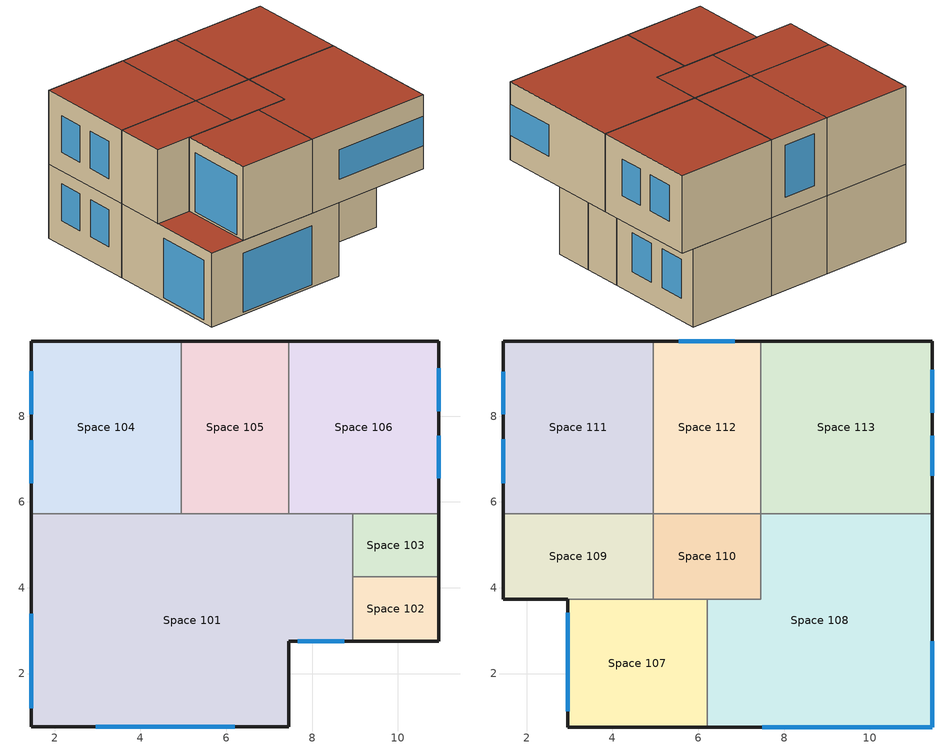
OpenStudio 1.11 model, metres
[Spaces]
Space 101
 floor ground: 8.95,5.73 8.95,2.75 7.45,2.75 7.45,0.75 1.45,0.75 1.45,5.73 z0
 wall outside: 1.45,5.73 1.45,0.75 7.45,0.75 7.45,2.75 8.95,2.75 z0:3
 wall to Space 106: 8.95,5.73 7.45,5.73 z0:3
 wall to Space 103: 8.95,4.25 8.95,5.73 z0:3
 wall to Space 102: 8.95,2.75 8.95,4.25 z0:3
 wall to Space 104: 4.95,5.73 4.04,5.73 1.45,5.73 z0:3
 wall to Space 105: 7.45,5.73 4.95,5.73 z0:3
 window: 2.95,0.75 6.2,0.75 z0.08:2.48; 1.45,3.39 1.45,1.19 z0.12:2.54; 7.66,2.75 8.75,2.75 z0.09:2.49
 roof outside: 7.45,0.75 7.45,2.75 8.95,2.75 8.95,5.73 1.45,5.73 1.45,0.75 z3
Space 102
 floor ground: 10.95,4.25 10.95,2.75 8.95,2.75 8.95,4.25 z0
 wall outside: 8.95,2.75 10.95,2.75 10.95,4.25 z0:3
 wall to Space 103: 10.95,4.25 8.95,4.25 z0:3
 roof outside: 10.95,2.75 10.95,4.25 8.95,4.25 8.95,2.75 z3
Space 103
 floor ground: 10.95,5.73 10.95,4.25 8.95,4.25 8.95,5.73 z0
 wall outside: 10.95,4.25 10.95,5.73 z0:3
 wall to Space 106: 10.95,5.73 8.95,5.73 z0:3
 roof outside: 10.95,4.25 10.95,5.73 8.95,5.73 8.95,4.25 z3
Space 104
 floor ground: 4.95,9.75 4.95,5.73 1.45,5.73 1.45,9.75 z0
 wall outside: 4.95,9.75 1.45,9.75 1.45,5.73 z0:3
 wall to Space 105: 4.95,5.73 4.95,9.75 z0:3
 window: 1.45,9.05 1.45,8.05 / 1.45,7.44 1.45,6.44 z0.98:2.48
Space 105
 floor ground: 7.45,9.75 7.45,5.73 4.95,5.73 4.95,9.75 z0
 wall outside: 7.45,9.75 4.95,9.75 z0:3
 wall to Space 106: 7.45,5.73 7.45,9.75 z0:3
Space 106
 floor ground: 10.95,9.75 10.95,5.73 7.45,5.73 7.45,9.75 z0
 wall outside: 10.95,5.73 10.95,9.75 7.45,9.75 z0:3
 window: 10.95,6.55 10.95,7.55 z0.84:2.34; 10.95,8.11 10.95,9.11 z0.85:2.34
 roof outside: 10.95,5.73 10.95,9.75 7.45,9.75 7.45,5.73 z3
Space 107
 floor ground: 6.2,3.73 6.2,0.75 2.95,0.75 2.95,3.73 z3
 wall outside: 2.95,3.73 2.95,0.75 6.2,0.75 z3:6
 wall to Space 109: 4.95,3.73 2.95,3.73 z3:6
 wall to Space 110: 6.2,3.73 4.95,3.73 z3:6
 wall to Space 108: 6.2,0.75 6.2,3.73 z3:6
 window: 2.95,3.42 2.95,1.12 z3.09:5.49
 roof outside: 6.2,0.75 6.2,3.73 2.95,3.73 2.95,0.75 z6
Space 108
 floor ground: 11.45,5.73 11.45,0.75 6.2,0.75 6.2,3.73 7.45,3.73 7.45,5.73 z3
 wall outside: 6.2,0.75 11.45,0.75 11.45,5.73 z3:6
 wall to Space 110: 7.45,5.73 7.45,3.73 6.2,3.73 z3:6
 wall to Space 113: 11.45,5.73 7.45,5.73 z3:6
 window: 7.5,0.75 11.45,0.75 / 11.45,0.75 11.45,2.75 z3.94:5.14
 roof outside: 11.45,0.75 11.45,5.73 7.45,5.73 7.45,3.73 6.2,3.73 6.2,0.75 z6
Space 109
 floor ground: 4.95,5.73 4.95,3.73 1.45,3.73 1.45,5.73 z3
 wall outside: 1.45,5.73 1.45,3.73 2.95,3.73 z3:6
 wall to Space 110: 4.95,3.73 4.95,5.73 z3:6
 wall to Space 111: 4.95,5.73 4.04,5.73 1.45,5.73 z3:6
 roof outside: 4.95,3.73 4.95,5.73 1.45,5.73 1.45,3.73 z6
Space 110
 floor ground: 7.45,5.73 7.45,3.73 4.95,3.73 4.95,5.73 z3
 wall to Space 112: 7.45,5.73 4.95,5.73 z3:6
 roof outside: 7.45,3.73 7.45,5.73 4.95,5.73 4.95,3.73 z6
Space 111
 floor to Space 104: 4.95,9.75 4.95,5.73 1.45,5.73 1.45,9.75 z3
 wall outside: 4.95,9.75 1.45,9.75 1.45,5.73 z3:6
 wall to Space 112: 4.95,5.73 4.95,9.75 z3:6
 window: 1.45,9.04 1.45,8.05 z3.77:5.25; 1.45,7.46 1.45,6.44 z3.75:5.25
 roof outside: 4.95,5.73 4.95,9.75 1.45,9.75 1.45,5.73 z6
Space 112
 floor to Space 105: 7.45,9.75 7.45,5.73 4.95,5.73 4.95,9.75 z3
 wall outside: 7.45,9.75 4.95,9.75 z3:6
 wall to Space 113: 7.45,5.73 7.45,9.75 z3:6
 window: 6.85,9.75 5.55,9.75 z3.59:5.59
 roof outside: 7.45,5.73 7.45,9.75 4.95,9.75 4.95,5.73 z6
Space 113
 floor ground: 11.45,9.75 11.45,5.73 7.45,5.73 7.45,9.75 z3
 wall outside: 11.45,5.73 11.45,9.75 7.45,9.75 z3:6
 window: 11.45,6.61 11.45,7.55 / 11.45,8.09 11.45,9.09 z3.97:5.37
 roof outside: 11.45,5.73 11.45,9.75 7.45,9.75 7.45,5.73 z6
[Building]
Building 1: Space Type=189.1-2009 - Office - OpenOffice - CZ4-8; Default Construction Set=189.1-2009 - CZ5 - Office
[Site]
GENEVA: Latitude {deg}=46.25; Longitude {deg}=6.13; Time Zone {hr}=1; Elevation {m}=416
[ClimateZones]
Climate Zone Institution Name 1=ASHRAE; Climate Zone Document Name 1=ANSI/ASHRAE Standard 169; Climate Zone Document Year 1=2006; Climate Zone Value 1=5A; Climate Zone Institution Name 2=CEC; Climate Zone Document Name 2=California Climate Zone Descriptions; Climate Zone Document Year 2=1995; Climate Zone Value 2=5
[SizingPeriod:DesignDay] Sky Clearness=0; Rain Indicator=0; Snow Indicator=0; Day of Month=21; Daylight Saving Time Indicator=0; Dry-Bulb Temperature Range Modifier Type=DefaultMultipliers
Name | Maximum Dry-Bulb Temperature {C} | Daily Dry-Bulb Temperature Range {deltaC} | Humidity Indicating Conditions at Maximum Dry-Bulb | Barometric Pressure {Pa} | Wind Speed {m/s} | Wind Direction {deg} | Month | Day Type | Humidity Indicating Type | Solar Model Indicator | ASHRAE Taub | ASHRAE Taud
GENEVA Ann Clg .4% Condns DB=>MWB | 30.8 | 11.5 | 19.3 | 96426 | 3.4 | 230 | 7 | SummerDesignDay | Wetbulb | ASHRAETau | 0.439 | 2.054
GENEVA Ann Htg 99.6% Condns DB | -6.9 | 0 | -6.9 | 96426 | 2.3 | 240 | 1 | WinterDesignDay | Wetbulb | ASHRAEClearSky
GENEVA Ann Clg .4% Condns DP=>MDB | 22.7 | 11.5 | 17.8 | 96426 | 3.4 | 230 | 7 | SummerDesignDay | Dewpoint | ASHRAETau | 0.439 | 2.054
GENEVA Ann Htg Wind 99.6% Condns WS=>MCDB | 1.6 | 0 | 1.6 | 96426 | 11.3 | 240 | 1 | WinterDesignDay | Wetbulb | ASHRAEClearSky
GENEVA Ann Clg .4% Condns WB=>MDB | 27.9 | 11.5 | 20.2 | 96426 | 3.4 | 230 | 7 | SummerDesignDay | Wetbulb | ASHRAETau | 0.439 | 2.054
GENEVA Ann Clg .4% Condns Enth=>MDB | 28.1 | 11.5 | 60000 | 96426 | 3.4 | 230 | 7 | SummerDesignDay | Enthalpy | ASHRAETau | 0.439 | 2.054
GENEVA Ann Hum_n 99.6% Condns DP=>MCDB | -4.8 | 0 | -11 | 96426 | 2.3 | 240 | 1 | WinterDesignDay | Dewpoint | ASHRAEClearSky
Sydney Ann Clg .4% Condns WB=>MDB | 27.1 | 6 | 23.1 | 100845 | 0 | 0 | 2 | SummerDesignDay | Wetbulb | ASHRAETau | 0.385 | 2.376
Sydney Ann Clg .4% Condns DP=>MDB | 25.1 | 6 | 21.8 | 100845 | 0 | 0 | 2 | SummerDesignDay | Dewpoint | ASHRAETau | 0.385 | 2.376
Sydney Ann Clg .4% Condns Enth=>MDB | 27.3 | 6 | 68700 | 100845 | 0 | 0 | 2 | SummerDesignDay | Enthalpy | ASHRAETau | 0.385 | 2.376
Sydney Ann Clg .4% Condns DB=>MWB | 31.1 | 6 | 20 | 100845 | 0 | 0 | 2 | SummerDesignDay | Wetbulb | ASHRAETau | 0.385 | 2.376
Sydney Ann Htg 99.6% Condns DB | 7.2 | 0 | 7.2 | 100845 | 0 | 0 | 7 | WinterDesignDay | Wetbulb | ASHRAEClearSky
Sydney Ann Hum_n 99.6% Condns DP=>MCDB | 15.6 | 0 | -3 | 100845 | 0 | 0 | 7 | WinterDesignDay | Dewpoint | ASHRAEClearSky
Bagotville Ann Htg 99.6% Condns DB | -30.1 | 0 | -30.1 | 99429 | 2.5 | 270 | 1 | WinterDesignDay | Wetbulb | ASHRAEClearSky
Bagotville Ann Clg .4% Condns WB=>MDB | 26.5 | 10.5 | 21.1 | 99429 | 4.4 | 270 | 7 | SummerDesignDay | Wetbulb | ASHRAETau | 0.423 | 2.124
Bagotville Ann Clg .4% Condns Enth=>MDB | 26.6 | 10.5 | 62100 | 99429 | 4.4 | 270 | 7 | SummerDesignDay | Enthalpy | ASHRAETau | 0.423 | 2.124
Bagotville Ann Clg .4% Condns DB=>MWB | 29.2 | 10.5 | 19.4 | 99429 | 4.4 | 270 | 7 | SummerDesignDay | Wetbulb | ASHRAETau | 0.423 | 2.124
Bagotville Ann Hum_n 99.6% Condns DP=>MCDB | -29.5 | 0 | -33.8 | 99429 | 2.5 | 270 | 1 | WinterDesignDay | Dewpoint | ASHRAEClearSky
Bagotville Ann Htg Wind 99.6% Condns WS=>MCDB | -15.2 | 0 | -15.2 | 99429 | 14.1 | 270 | 1 | WinterDesignDay | Wetbulb | ASHRAEClearSky
Bagotville Ann Clg .4% Condns DP=>MDB | 23.3 | 10.5 | 19.4 | 99429 | 4.4 | 270 | 7 | SummerDesignDay | Dewpoint | ASHRAETau | 0.423 | 2.124
[DefaultConstructionSet] Interior Partition Construction=Interior Partition
Name | Default Exterior Surface Constructions | Default Interior Surface Constructions | Default Ground Contact Surface Constructions | Default Exterior SubSurface Constructions | Default Interior SubSurface Constructions
189.1-2009 - CZ1 - Office | Default Surface Constructions 1 | Default Surface Constructions 2 | Default Surface Constructions 3 | Default Sub Surface Constructions 1 | Default Sub Surface Constructions 2
189.1-2009 - CZ5 - Office | Default Surface Constructions 13 | Default Surface Constructions 14 | Default Surface Constructions 15 | Default Sub Surface Constructions 9 | Default Sub Surface Constructions 10
[DefaultSurfaceConstructions]
Name | Floor Construction | Wall Construction | Roof Ceiling Construction
Default Surface Constructions 1 | ExtSlabCarpet 4in ClimateZone 1-8 | ASHRAE 189.1-2009 ExtWall Mass ClimateZone 11 | ASHRAE 189.1-2009 ExtRoof IEAD ClimateZone 2-5 2
Default Surface Constructions 2; Default Surface Constructions 14 | Interior Floor | Interior Wall | Interior Ceiling
Default Surface Constructions 3; Default Surface Constructions 15 | ExtSlabCarpet 4in ClimateZone 1-8 | ExtSlabCarpet 4in ClimateZone 1-8 | ExtSlabCarpet 4in ClimateZone 1-8
Default Surface Constructions 13 | ExtSlabCarpet 4in ClimateZone 1-8 | 90.1-1999 Nonres B5 Ext Wall Metal Building | ASHRAE 189.1-2009 ExtRoof IEAD ClimateZone 2-5
[Construction]
ExtSlabCarpet 4in ClimateZone 1-8: MAT-CC05 4 HW CONCRETE, CP02 CARPET PAD
Interior Floor: F16 Acoustic tile, F05 Ceiling air space resistance, M11 100mm lightweight concrete
Interior Wall: G01a 19mm gypsum board, F04 Wall air space resistance, G01a 19mm gypsum board
Interior Ceiling: M11 100mm lightweight concrete, F05 Ceiling air space resistance, F16 Acoustic tile
Exterior Door: F08 Metal surface, I01 25mm insulation board
Interior Window: Clear 3mm
Interior Door; Interior Partition: G05 25mm wood
ASHRAE 189.1-2009 ExtRoof IEAD ClimateZone 2-5: Roof Membrane, Roof Insulation [21], Metal Decking
ASHRAE 189.1-2009 ExtWindow ClimateZone 4-5: Theoretical Glass [207]
90.1-1999 Nonres B5 Ext Wall Metal Building: Metal Siding, Wall Insulation, 1/2IN Gypsum 3
ASHRAE 189.1-2009 ExtWindow ClimateZone 7: Theoretical Glass [202] 1
ASHRAE 189.1-2009 ExtWindow ClimateZone 8: Theoretical Glass [202] 2
ASHRAE 189.1-2009 ExtWall Mass ClimateZone 11: 1IN Stucco 7, 8IN Concrete HW 7, Wall Insulation [40], 1/2IN Gypsum
ASHRAE 189.1-2009 ExtRoof IEAD ClimateZone 2-5 2: Roof Membrane 3, Roof Insulation [21] 2, Metal Decking
[Material] Thermal Absorptance=0.9
Name | Roughness | Thickness {m} | Conductivity {W/m-K} | Density {kg/m3} | Specific Heat {J/kg-K} | Solar Absorptance | Visible Absorptance
MAT-CC05 4 HW CONCRETE | Rough | 0.1016 | 1.311 | 2240 | 836.8 | 0.85 | 0.85
1/2IN Gypsum | Smooth | 0.0127 | 0.16 | 784.9 | 830 | 0.4 | 0.4
Roof Membrane; Roof Membrane 3 | VeryRough | 0.0095 | 0.16 | 1121.29 | 1460 | 0.7 | 0.7
Metal Decking | MediumSmooth | 0.0015 | 45.006 | 7680 | 418.4 | 0.6 | 0.6
F16 Acoustic tile | MediumSmooth | 0.0191 | 0.06 | 368 | 590 | 0.3 | 0.3
M11 100mm lightweight concrete | MediumRough | 0.1016 | 0.53 | 1280 | 840 | 0.5 | 0.5
G01a 19mm gypsum board | MediumSmooth | 0.019 | 0.16 | 800 | 1090 | 0.4 | 0.4
F08 Metal surface | Smooth | 0.0008 | 45.28 | 7824 | 500 | 0.7 | 0.7
I01 25mm insulation board | MediumRough | 0.0254 | 0.03 | 43 | 1210 | 0.6 | 0.6
G05 25mm wood | MediumSmooth | 0.0254 | 0.15 | 608 | 1630 | 0.5 | 0.5
Roof Insulation [21]; Roof Insulation [21] 2 | MediumRough | 0.2105 | 0.049 | 265 | 836.8 | 0.7 | 0.7
Wall Insulation [40] | MediumRough | 0.0794 | 0.0432 | 91 | 837 | 0.5 | 0.5
Wall Insulation | MediumRough | 0.0598725 | 0.045 | 265 | 836.8 | 0.7 | 0.7
1/2IN Gypsum 3 | Smooth | 0.01271 | 0.16 | 784.9 | 830 | 0.92 | 0.92
Metal Siding | Smooth | 0.0015 | 44.96 | 7688.86 | 410 | 0.2 | 0.2
1IN Stucco 7 | Smooth | 0.0253 | 0.6918 | 1858 | 837 | 0.92 | 0.92
8IN Concrete HW 7 | MediumRough | 0.2033 | 1.7296 | 2243 | 837 | 0.65 | 0.65
[Material:NoMass]
CP02 CARPET PAD: Roughness=Smooth; Thermal Resistance {m2-K/W}=0.1; Thermal Absorptance=0.9; Solar Absorptance=0.8; Visible Absorptance=0.8
[Material:AirGap]
Name | Thermal Resistance {m2-K/W}
F05 Ceiling air space resistance | 0.18
F04 Wall air space resistance | 0.15
[DefaultSubSurfaceConstructions]
Name | Fixed Window Construction | Operable Window Construction | Door Construction | Tubular Daylight Dome Construction | Tubular Daylight Diffuser Construction
Default Sub Surface Constructions 1 | ASHRAE 189.1-2009 ExtWindow ClimateZone 7 | ASHRAE 189.1-2009 ExtWindow ClimateZone 8 | Exterior Door | Interior Window | Interior Window
Default Sub Surface Constructions 2; Default Sub Surface Constructions 10 | Interior Window | Interior Window | Interior Door
Default Sub Surface Constructions 9 | ASHRAE 189.1-2009 ExtWindow ClimateZone 4-5 | ASHRAE 189.1-2009 ExtWindow ClimateZone 4-5 | Exterior Door | Interior Window | Interior Window
[WindowMaterial:Glazing] Optical Data Type=SpectralAverage; Thickness {m}=0.003; Back Side Solar Reflectance at Normal Incidence=0; Back Side Visible Reflectance at Normal Incidence=0; Infrared Transmittance at Normal Incidence=0; Dirt Correction Factor for Solar and Visible Transmittance=1; Solar Diffusing=No
Name | Solar Transmittance at Normal Incidence | Front Side Solar Reflectance at Normal Incidence | Visible Transmittance at Normal Incidence | Front Side Visible Reflectance at Normal Incidence | Front Side Infrared Hemispherical Emissivity | Back Side Infrared Hemispherical Emissivity | Conductivity {W/m-K}
Clear 3mm | 0.837 | 0.075 | 0.898 | 0.081 | 0.84 | 0.84 | 0.9
Theoretical Glass [207] | 0.3311 | 0.6189 | 0.44 | 0.51 | 0.9 | 0.9 | 0.0133
Theoretical Glass [202] 1; Theoretical Glass [202] 2 | 0.2325 | 0.7175 | 0.3192 | 0.6308 | 0.9 | 0.9 | 0.0192
[SpaceType] Standards Building Type=Office
Name | Default Schedule Set | Design Specification Outdoor Air Object | Standards Space Type
189.1-2009 - Office - Corridor - CZ1-3 | 189.1-2009 - Office - Corridor - CZ1-3 Schedule Set | 189.1-2009 - Office - Corridor - CZ1-3 Ventilation | Corridor
189.1-2009 - Office - IT_Room - CZ1-3 | 189.1-2009 - Office - IT_Room - CZ1-3 Schedule Set | 189.1-2009 - Office - IT_Room - CZ1-3 Ventilation | IT_Room
189.1-2009 - Office - OpenOffice - CZ1-3 | 189.1-2009 - Office - OpenOffice - CZ1-3 Schedule Set | 189.1-2009 - Office - OpenOffice - CZ1-3 Ventilation | OpenOffice
189.1-2009 - Office - Restroom - CZ1-3 | 189.1-2009 - Office - Restroom - CZ1-3 Schedule Set | 189.1-2009 - Office - Restroom - CZ1-3 Ventilation | Restroom
189.1-2009 - Office - Stair - CZ1-3 | 189.1-2009 - Office - Stair - CZ1-3 Schedule Set | 189.1-2009 - Office - Stair - CZ1-3 Ventilation | Stair
189.1-2009 - Office - OpenOffice - CZ4-8 | 189.1-2009 - Office - OpenOffice - CZ4-8 Schedule Set | 189.1-2009 - Office - OpenOffice - CZ4-8 Ventilation | OpenOffice
[DefaultScheduleSet] Lighting Schedule=Office Bldg Light; Infiltration Schedule=Office Infil Quarter On
Name | Number of People Schedule | People Activity Level Schedule | Electric Equipment Schedule
189.1-2009 - Office - Corridor - CZ1-3 Schedule Set; 189.1-2009 - Office - OpenOffice - CZ1-3 Schedule Set; 189.1-2009 - Office - OpenOffice - CZ4-8 Schedule Set | Office Work Occ | Office Activity | Office Bldg Equip
189.1-2009 - Office - IT_Room - CZ1-3 Schedule Set; 189.1-2009 - Office - Restroom - CZ1-3 Schedule Set | Office Misc Occ | Office Activity | Office Bldg Equip
189.1-2009 - Office - Stair - CZ1-3 Schedule Set
[Lights:Definition] Design Level Calculation Method=Watts/Area
Name | Watts per Space Floor Area {W/m2}
189.1-2009 - Office - Corridor - CZ1-3 Lights Definition | 4.84376
189.1-2009 - Office - IT_Room - CZ1-3 Lights Definition; 189.1-2009 - Office - OpenOffice - CZ1-3 Lights Definition; 189.1-2009 - Office - OpenOffice - CZ4-8 Lights Definition | 10.6563
189.1-2009 - Office - Restroom - CZ1-3 Lights Definition | 8.71877
189.1-2009 - Office - Stair - CZ1-3 Lights Definition | 5.81251
[Lights]
Name | Lights Definition | Space or SpaceType
189.1-2009 - Office - Corridor - CZ1-3 Lights | 189.1-2009 - Office - Corridor - CZ1-3 Lights Definition | 189.1-2009 - Office - Corridor - CZ1-3
189.1-2009 - Office - IT_Room - CZ1-3 Lights | 189.1-2009 - Office - IT_Room - CZ1-3 Lights Definition | 189.1-2009 - Office - IT_Room - CZ1-3
189.1-2009 - Office - OpenOffice - CZ1-3 Lights | 189.1-2009 - Office - OpenOffice - CZ1-3 Lights Definition | 189.1-2009 - Office - OpenOffice - CZ1-3
189.1-2009 - Office - Restroom - CZ1-3 Lights | 189.1-2009 - Office - Restroom - CZ1-3 Lights Definition | 189.1-2009 - Office - Restroom - CZ1-3
189.1-2009 - Office - Stair - CZ1-3 Lights | 189.1-2009 - Office - Stair - CZ1-3 Lights Definition | 189.1-2009 - Office - Stair - CZ1-3
189.1-2009 - Office - OpenOffice - CZ4-8 Lights | 189.1-2009 - Office - OpenOffice - CZ4-8 Lights Definition | 189.1-2009 - Office - OpenOffice - CZ4-8
[DesignSpecification:OutdoorAir] Outdoor Air Method=Sum
Name | Outdoor Air Flow per Floor Area {m3/s-m2} | Outdoor Air Flow per Person {m3/s-person}
189.1-2009 - Office - Corridor - CZ1-3 Ventilation; 189.1-2009 - Office - IT_Room - CZ1-3 Ventilation; 189.1-2009 - Office - Stair - CZ1-3 Ventilation | 0.000254
189.1-2009 - Office - OpenOffice - CZ1-3 Ventilation; 189.1-2009 - Office - OpenOffice - CZ4-8 Ventilation |  | 0.00943895
189.1-2009 - Office - Restroom - CZ1-3 Ventilation | 0.0048768
[People:Definition] Number of People Calculation Method=People/Area; Fraction Radiant=0.3
Name | People per Space Floor Area {person/m2}
189.1-2009 - Office - Corridor - CZ1-3 People Definition | 0.0107639
189.1-2009 - Office - IT_Room - CZ1-3 People Definition | 0.0538196
189.1-2009 - Office - OpenOffice - CZ1-3 People Definition; 189.1-2009 - Office - OpenOffice - CZ4-8 People Definition | 0.0565105
189.1-2009 - Office - Restroom - CZ1-3 People Definition | 0.107639
[People]
Name | People Definition | Space or SpaceType
189.1-2009 - Office - Corridor - CZ1-3 People | 189.1-2009 - Office - Corridor - CZ1-3 People Definition | 189.1-2009 - Office - Corridor - CZ1-3
189.1-2009 - Office - IT_Room - CZ1-3 People | 189.1-2009 - Office - IT_Room - CZ1-3 People Definition | 189.1-2009 - Office - IT_Room - CZ1-3
189.1-2009 - Office - OpenOffice - CZ1-3 People | 189.1-2009 - Office - OpenOffice - CZ1-3 People Definition | 189.1-2009 - Office - OpenOffice - CZ1-3
189.1-2009 - Office - Restroom - CZ1-3 People | 189.1-2009 - Office - Restroom - CZ1-3 People Definition | 189.1-2009 - Office - Restroom - CZ1-3
189.1-2009 - Office - OpenOffice - CZ4-8 People | 189.1-2009 - Office - OpenOffice - CZ4-8 People Definition | 189.1-2009 - Office - OpenOffice - CZ4-8
[SpaceInfiltration:DesignFlowRate] Design Flow Rate Calculation Method=Flow/ExteriorArea
Name | Space or SpaceType | Flow per Exterior Surface Area {m3/s-m2}
189.1-2009 - Office - Corridor - CZ1-3 Infiltration | 189.1-2009 - Office - Corridor - CZ1-3 | 0.00030226
189.1-2009 - Office - IT_Room - CZ1-3 Infiltration | 189.1-2009 - Office - IT_Room - CZ1-3 | 0.00030226
189.1-2009 - Office - OpenOffice - CZ1-3 Infiltration | 189.1-2009 - Office - OpenOffice - CZ1-3 | 0.00030226
189.1-2009 - Office - Restroom - CZ1-3 Infiltration | 189.1-2009 - Office - Restroom - CZ1-3 | 0.00030226
189.1-2009 - Office - Stair - CZ1-3 Infiltration | 189.1-2009 - Office - Stair - CZ1-3 | 0.00030226
189.1-2009 - Office - OpenOffice - CZ4-8 Infiltration | 189.1-2009 - Office - OpenOffice - CZ4-8 | 0.000226568
[ElectricEquipment:Definition] Design Level Calculation Method=Watts/Area
Name | Watts per Space Floor Area {W/m2}
189.1-2009 - Office - Corridor - CZ1-3 Electric Equipment Definition | 1.72223
189.1-2009 - Office - IT_Room - CZ1-3 Electric Equipment Definition | 16.7917
189.1-2009 - Office - OpenOffice - CZ1-3 Electric Equipment Definition; 189.1-2009 - Office - OpenOffice - CZ4-8 Electric Equipment Definition | 7.64238
189.1-2009 - Office - Restroom - CZ1-3 Electric Equipment Definition | 0.753474
[ElectricEquipment]
Name | Electric Equipment Definition | Space or SpaceType
189.1-2009 - Office - Corridor - CZ1-3 Electric Equipment | 189.1-2009 - Office - Corridor - CZ1-3 Electric Equipment Definition | 189.1-2009 - Office - Corridor - CZ1-3
189.1-2009 - Office - IT_Room - CZ1-3 Electric Equipment | 189.1-2009 - Office - IT_Room - CZ1-3 Electric Equipment Definition | 189.1-2009 - Office - IT_Room - CZ1-3
189.1-2009 - Office - OpenOffice - CZ1-3 Electric Equipment | 189.1-2009 - Office - OpenOffice - CZ1-3 Electric Equipment Definition | 189.1-2009 - Office - OpenOffice - CZ1-3
189.1-2009 - Office - Restroom - CZ1-3 Electric Equipment | 189.1-2009 - Office - Restroom - CZ1-3 Electric Equipment Definition | 189.1-2009 - Office - Restroom - CZ1-3
189.1-2009 - Office - OpenOffice - CZ4-8 Electric Equipment | 189.1-2009 - Office - OpenOffice - CZ4-8 Electric Equipment Definition | 189.1-2009 - Office - OpenOffice - CZ4-8
[ThermostatSetpoint:DualSetpoint] Heating Setpoint Temperature Schedule=Medium Office HtgSetp; Cooling Setpoint Temperature Schedule=Medium Office ClgSetp
Thermal Zone 2 Thermostat; Thermal Zone 1 Thermostat 1; Thermal Zone 3 Thermostat; Thermal Zone 4 Thermostat 1; Thermal Zone 5 Thermostat
[BuildingStory] Nominal Z Coordinate {m}=0; Nominal Floor to Floor Height {m}=2.999232
Building Story 1; Building Story 2
[Space] Default Construction Set=189.1-2009 - CZ1 - Office
Name | Space Type | Building Story | Thermal Zone
Space 101 | 189.1-2009 - Office - OpenOffice - CZ1-3 | Building Story 1 | Thermal Zone 1
Space 102; Space 103 | 189.1-2009 - Office - Restroom - CZ1-3 | Building Story 1 | Thermal Zone 2
Space 104; Space 106 | 189.1-2009 - Office - IT_Room - CZ1-3 | Building Story 1 | Thermal Zone 3
Space 105 | 189.1-2009 - Office - Stair - CZ1-3 | Building Story 1 | Thermal Zone 4
Space 107; Space 111; Space 113 | 189.1-2009 - Office - IT_Room - CZ1-3 | Building Story 2 | Thermal Zone 3
Space 108 | 189.1-2009 - Office - OpenOffice - CZ1-3 | Building Story 2 | Thermal Zone 1
Space 109 | 189.1-2009 - Office - Restroom - CZ1-3 | Building Story 2 | Thermal Zone 2
Space 110 | 189.1-2009 - Office - Corridor - CZ1-3 | Building Story 2 | Thermal Zone 5
Space 112 | 189.1-2009 - Office - Stair - CZ1-3 | Building Story 2 | Thermal Zone 4
[ThermalZone] Use Ideal Air Loads=Yes
Name | Thermostat
Thermal Zone 1 | Thermal Zone 1 Thermostat 1
Thermal Zone 2 | Thermal Zone 2 Thermostat
Thermal Zone 3 | Thermal Zone 3 Thermostat
Thermal Zone 4 | Thermal Zone 4 Thermostat 1
Thermal Zone 5 | Thermal Zone 5 Thermostat
[Sizing:Zone] Zone Cooling Design Supply Air Temperature Input Method=SupplyAirTemperature; Zone Cooling Design Supply Air Temperature {C}=14; Zone Cooling Design Supply Air Temperature Difference {deltaC}=11.11; Zone Heating Design Supply Air Temperature Input Method=SupplyAirTemperature; Zone Heating Design Supply Air Temperature {C}=40; Zone Heating Design Supply Air Temperature Difference {deltaC}=11.11; Zone Cooling Design Supply Air Humidity Ratio {kg-H2O/kg-air}=0.0085; Zone Heating Design Supply Air Humidity Ratio {kg-H2O/kg-air}=0.008; Cooling Design Air Flow Method=DesignDay; Heating Design Air Flow Method=DesignDay; Account for Dedicated Outdoor Air System=No; Dedicated Outdoor Air System Control Strategy=NeutralSupplyAir; Dedicated Outdoor Air Low Setpoint Temperature for Design {C}=autosize; Dedicated Outdoor Air High Setpoint Temperature for Design {C}=autosize
Thermal Zone 1; Thermal Zone 2; Thermal Zone 3; Thermal Zone 4; Thermal Zone 5
[Schedule:Ruleset]
Name | Default Day Schedule | Summer Design Day Schedule | Winter Design Day Schedule
Office Bldg Light | Office Bldg Light Default Schedule | Office Bldg Light Summer Design Day | Office Bldg Light Winter Design Day
Office Misc Occ | Office Bldg Occ Default Schedule 1 | Office Bldg Occ Summer Design Day 1 | Office Bldg Occ Winter Design Day 1
Office Activity | Office Activity Default Schedule | Office Activity Summer Design Day | Office Activity Winter Design Day
Office Infil Quarter On | Office Infil Quarter On Default Schedule | Office Infil Quarter On Summer Design Day | Office Infil Quarter On Winter Design Day
Office Bldg Equip | Office Bldg Equip Default Schedule | Office Bldg Equip Summer Design Day | Office Bldg Equip Winter Design Day
Medium Office HtgSetp | Medium Office HtgSetp Default Schedule | Medium Office HtgSetp Summer Design Day | Medium Office HtgSetp Winter Design Day
Medium Office ClgSetp | Medium Office ClgSetp Default Schedule | Medium Office ClgSetp Summer Design Day | Medium Office ClgSetp Winter Design Day
Office Work Occ | Office Bldg Occ Default Schedule | Office Bldg Occ Summer Design Day | Office Bldg Occ Winter Design Day
[Schedule:Day]
Office Bldg Light Default Schedule: 5, 0, 0.05, 7, 0, 0.1, 8, 0, 0.3, 17, 0, 0.9, 18, 0, 0.7, 20, 0, 0.5, 22, 0, 0.3, 23, 0, 0.1, 24, 0, 0.05
Office Bldg Light Summer Design Day; Office Infil Quarter On Rule 1 Day Schedule; Office Bldg Equip Summer Design Day: 24, 0, 1
Office Bldg Light Winter Design Day; Office Bldg Occ Winter Design Day 1; Office Bldg Occ Rule 1 Day Schedule 1; Office Bldg Equip Winter Design Day; Office Bldg Occ Winter Design Day; Office Bldg Occ Rule 1 Day Schedule: 24, 0, 0
Office Bldg Light Rule 1 Day Schedule: 24, 0, 0.05
Office Bldg Light Rule 2 Day Schedule: 6, 0, 0.05, 8, 0, 0.1, 14, 0, 0.5, 17, 0, 0.15, 24, 0, 0.05
Office Bldg Occ Default Schedule 1: 6, 0, 0, 7, 0, 0.1, 8, 0, 0.2, 20, 0, 0.4, 22, 0, 0.1, 24, 0, 0.05
Office Bldg Occ Summer Design Day 1; Office Bldg Occ Summer Design Day: 6, 0, 0, 22, 0, 1, 24, 0, 0.05
Office Bldg Occ Rule 2 Day Schedule 1: 6, 0, 0, 8, 0, 0.1, 14, 0, 0.25, 17, 0, 0.1, 24, 0, 0
Office Activity Default Schedule; Office Activity Summer Design Day; Office Activity Winter Design Day: 24, 0, 132
Office Infil Quarter On Default Schedule; Office Infil Quarter On Summer Design Day: 6, 0, 1, 22, 0, 0.25, 24, 0, 1
Office Infil Quarter On Winter Design Day; Office Infil Quarter On Rule 2 Day Schedule: 6, 0, 1, 18, 0, 0.25, 24, 0, 1
Office Bldg Equip Default Schedule: 8, 0, 0.4, 12, 0, 0.9, 13, 0, 0.8, 17, 0, 0.9, 18, 0, 0.8, 20, 0, 0.6, 22, 0, 0.5, 24, 0, 0.4
Office Bldg Equip Rule 1 Day Schedule: 24, 0, 0.3
Office Bldg Equip Rule 2 Day Schedule: 6, 0, 0.3, 8, 0, 0.4, 14, 0, 0.5, 17, 0, 0.35, 24, 0, 0.3
Medium Office HtgSetp Default Schedule: 6, 0, 15.6, 22, 0, 21, 24, 0, 15.6
Medium Office HtgSetp Summer Design Day; Medium Office HtgSetp Rule 1 Day Schedule: 24, 0, 15.6
Medium Office HtgSetp Winter Design Day: 24, 0, 21
Medium Office HtgSetp Rule 2 Day Schedule: 6, 0, 15.6, 18, 0, 21, 24, 0, 15.6
Medium Office ClgSetp Default Schedule; Medium Office ClgSetp Summer Design Day: 6, 0, 26.7, 22, 0, 24, 24, 0, 26.7
Medium Office ClgSetp Winter Design Day; Medium Office ClgSetp Rule 1 Day Schedule: 24, 0, 26.7
Medium Office ClgSetp Rule 2 Day Schedule: 6, 0, 26.7, 18, 0, 24, 24, 0, 26.7
Office Bldg Occ Default Schedule: 6, 0, 0, 7, 0, 0.1, 8, 0, 0.2, 12, 0, 0.85, 13, 0, 0.5, 17, 0, 0.85, 18, 0, 0.7, 20, 0, 0.4, 22, 0, 0.1, 24, 0, 0.05
Office Bldg Occ Rule 2 Day Schedule: 6, 0, 0, 8, 0, 0.1, 14, 0, 0.4, 17, 0, 0.1, 24, 0, 0
[Schedule:Rule] Apply Monday=No; Apply Tuesday=No; Apply Wednesday=No; Apply Thursday=No; Apply Friday=No; Date Specification Type=DateRange; Start Month=1; Start Day=1; End Month=12; End Day=31
Name | Schedule Ruleset | Rule Order | Day Schedule | Apply Sunday | Apply Saturday
Office Bldg Light Rule 1 | Office Bldg Light | 0 | Office Bldg Light Rule 1 Day Schedule | Yes | No
Office Bldg Light Rule 2 | Office Bldg Light | 1 | Office Bldg Light Rule 2 Day Schedule | No | Yes
Office Misc Occ Rule 1 | Office Misc Occ | 0 | Office Bldg Occ Rule 1 Day Schedule 1 | Yes | No
Office Misc Occ Rule 2 | Office Misc Occ | 1 | Office Bldg Occ Rule 2 Day Schedule 1 | No | Yes
Office Infil Quarter On Rule 1 | Office Infil Quarter On | 0 | Office Infil Quarter On Rule 1 Day Schedule | Yes | No
Office Infil Quarter On Rule 2 | Office Infil Quarter On | 1 | Office Infil Quarter On Rule 2 Day Schedule | No | Yes
Office Bldg Equip Rule 1 | Office Bldg Equip | 0 | Office Bldg Equip Rule 1 Day Schedule | Yes | No
Office Bldg Equip Rule 2 | Office Bldg Equip | 1 | Office Bldg Equip Rule 2 Day Schedule | No | Yes
Medium Office HtgSetp Rule 1 | Medium Office HtgSetp | 0 | Medium Office HtgSetp Rule 1 Day Schedule | Yes | No
Medium Office HtgSetp Rule 2 | Medium Office HtgSetp | 1 | Medium Office HtgSetp Rule 2 Day Schedule | No | Yes
Medium Office ClgSetp Rule 1 | Medium Office ClgSetp | 0 | Medium Office ClgSetp Rule 1 Day Schedule | Yes | No
Medium Office ClgSetp Rule 2 | Medium Office ClgSetp | 1 | Medium Office ClgSetp Rule 2 Day Schedule | No | Yes
Office Work Occ Rule 1 | Office Work Occ | 0 | Office Bldg Occ Rule 1 Day Schedule | Yes | No
Office Work Occ Rule 2 | Office Work Occ | 1 | Office Bldg Occ Rule 2 Day Schedule | No | Yes
